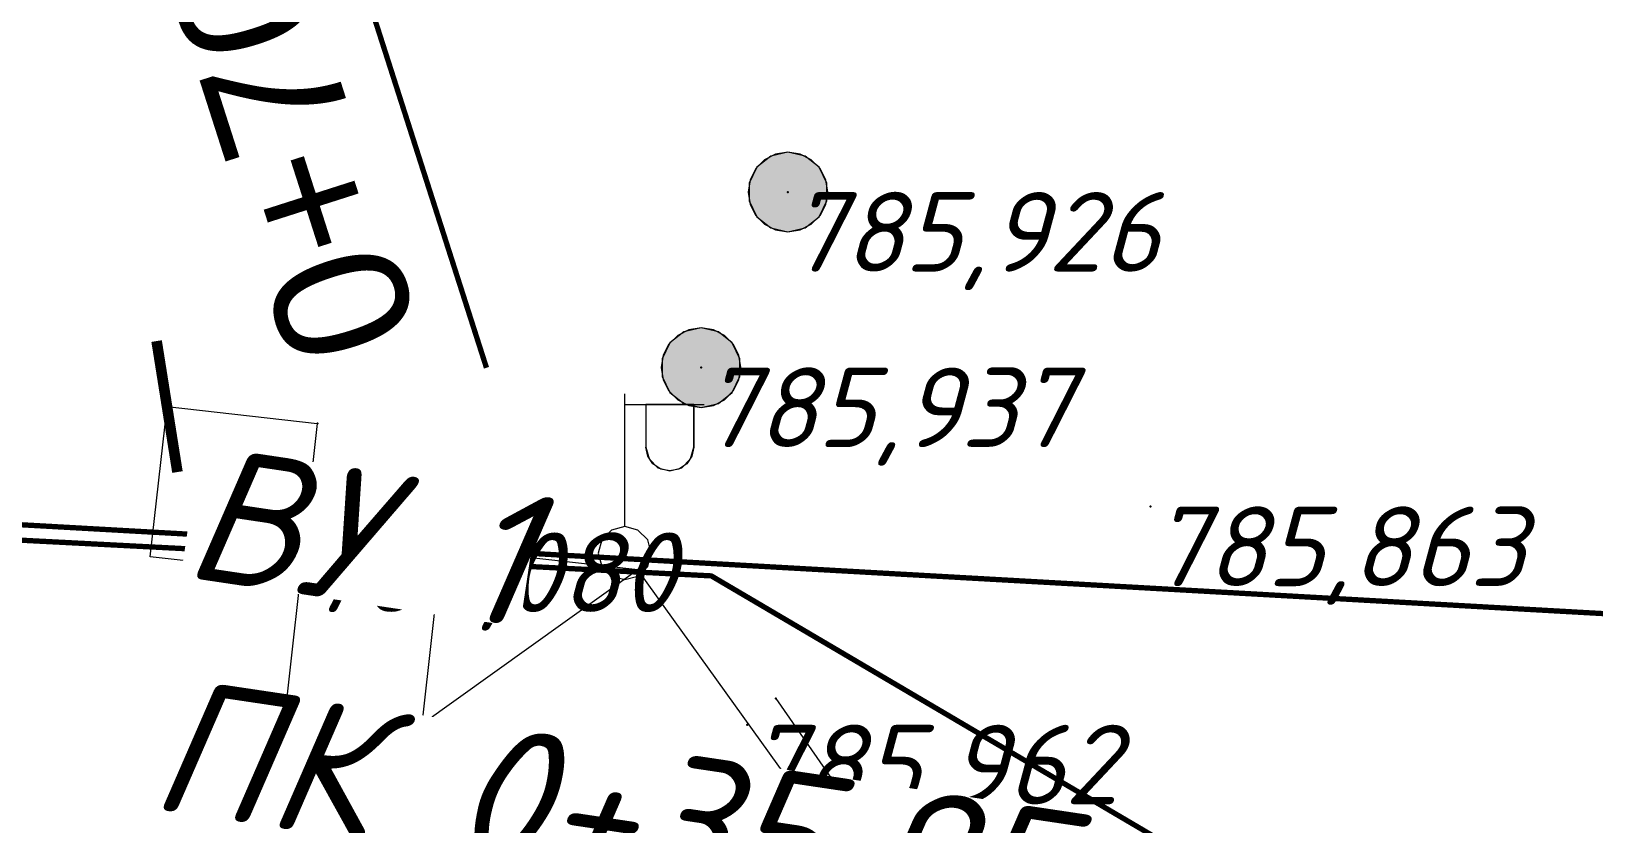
# Model space of a CAD drawing. Header units: metres. Extents: x 629572 to 645168, y 4785785 to 4790166.
# Drawn here: x 634248.42 to 634277.86, y 4788225.73 to 4788240.67 of the extents above; entities that cross this region are included whole.
import ezdxf

# ---------------------------------------------------------------- set-up
doc = ezdxf.new("R2010")
doc.units = ezdxf.units.M
doc.linetypes.add('Сплошная', pattern=[0])
doc.layers.get('0').update_dxf_attribs({"linetype": 'CONTINUOUS'})
for name, color, linetype in [('Вершина угла с координатами и параметрами_КДП', 7, 'CONTINUOUS'), ('Ворота', 7, 'CONTINUOUS'), ('Здания и строения', 7, 'CONTINUOUS'), ('каб.TNS+', 7, 'CONTINUOUS'), ('Начало и конец круговой кривой', 7, 'CONTINUOUS'), ('Нурсултан', 7, 'CONTINUOUS'), ('Столб сигнальный', 7, 'CONTINUOUS'), ('тест', 7, 'CONTINUOUS'), ('Тротуары и пешеходные дорожки (бордюр)', 7, 'CONTINUOUS'), ('Фонарь электр._ на мет.столб', 7, 'CONTINUOUS')]:
    doc.layers.add(name, color=color, linetype=linetype)
doc.styles.add('ISOCPEUR', font='isocpeui.ttf')
doc.styles.get("Standard").update_dxf_attribs({"font": 'isocpeui.ttf'})
doc.linetypes.add('TELEFON', pattern='A,8,["o",Standard,S=1,R=0,X=-4.33,Y=-0.34],-2', length=10)

# ---------------------------------------------------------------- blocks, each defined once
blk = doc.blocks.new('34 - 110.1.1 фонарь на  метал.столб')
at = {"color": 7, "linetype": 'Continuous', "lineweight": 0, "flags": 128}
for points in [[(0, 0.5), (0, 3)], [(0, 2.8), (1.5, 2.8)], [(0.4, 2.8), (0.4, 2)], [(1.3, 2.8), (1.3, 2)], [(1.3, 2), (1.266, 1.828), (1.168, 1.682), (1.022, 1.584), (0.85, 1.55), (0.678, 1.584), (0.532, 1.682), (0.434, 1.828), (0.4, 2)]]:
    blk.add_lwpolyline(points, dxfattribs=at)
at = {"color": 7, "linetype": 'Continuous', "lineweight": 0, "true_color": 0xffffff, "flags": 128}
blk.add_lwpolyline([(1.3, 2.8), (0.4, 2.8), (0.4, 2), (0.46, 1.775), (0.625, 1.61), (0.85, 1.55), (1.075, 1.61), (1.24, 1.775), (1.3, 2), (1.3, 2.8)], close=True, dxfattribs=at)
at = {"color": 7, "linetype": 'Continuous', "lineweight": 0, "flags": 128}
blk.add_lwpolyline([(0, 0.5), (-0.25, 0.433), (-0.433, 0.25), (-0.5, 0), (-0.433, -0.25), (-0.25, -0.433), (0, -0.5), (0.25, -0.433), (0.433, -0.25), (0.5, 0), (0.433, 0.25), (0.25, 0.433), (0, 0.5)], close=True, dxfattribs=at)
at = {"color": 7, "style": 'ISOCPEUR', "flags": 1}
for tag in ['X', 'Отметка', 'Имя объекта CREDO-III', 'Код объекта CREDO-III', 'Y']:
    blk.add_attdef(tag, (0, 0), '', height=2.5, dxfattribs=at)
blk = doc.blocks.new('775 - Cтолбы сигнальные')
blk.add_hatch(color=7).paths.add_polyline_path([(0, 0.75), (-0.325, 0.676), (-0.586, 0.468), (-0.731, 0.167), (-0.731, -0.167), (-0.586, -0.468), (-0.325, -0.676), (0, -0.75), (0.325, -0.676), (0.586, -0.468), (0.731, -0.167), (0.731, 0.167), (0.586, 0.468), (0.325, 0.676), (0, 0.75)])
at = {"color": 7, "linetype": 'Continuous', "lineweight": 0, "flags": 128}
for points in [[(0, 0.75), (-0.232, 0.713), (-0.441, 0.607), (-0.607, 0.441), (-0.713, 0.232), (-0.75, 0), (-0.713, -0.232), (-0.607, -0.441), (-0.441, -0.607), (-0.232, -0.713), (0, -0.75), (0.232, -0.713), (0.441, -0.607), (0.607, -0.441), (0.713, -0.232), (0.75, 0), (0.713, 0.232), (0.607, 0.441), (0.441, 0.607), (0.232, 0.713), (0, 0.75)], [(0, 0.75), (-0.325, 0.676), (-0.586, 0.468), (-0.731, 0.167), (-0.731, -0.167), (-0.586, -0.468), (-0.325, -0.676), (0, -0.75), (0.325, -0.676), (0.586, -0.468), (0.731, -0.167), (0.731, 0.167), (0.586, 0.468), (0.325, 0.676), (0, 0.75)]]:
    blk.add_lwpolyline(points, close=True, dxfattribs=at)
at = {"color": 7, "style": 'ISOCPEUR', "flags": 1}
for tag in ['X', 'Высота', 'Отметка', 'Имя объекта CREDO-III', 'Код объекта CREDO-III', 'Номер', 'Y']:
    blk.add_attdef(tag, (0, 0), '', height=2.5, dxfattribs=at)
blk = doc.blocks.new('736 - 474 Ворота')
at = {"color": 7, "linetype": 'Continuous', "lineweight": 0, "const_width": 0.2, "flags": 128}
blk.add_lwpolyline([(0, 1.25), (0, -1.25)], dxfattribs=at)

msp = doc.modelspace()

# ---------------------------------------------------------------- linework, layer by layer
at = {"layer": 'Здания и строения', "color": 8, "linetype": 'Сплошная', "lineweight": 0, "flags": 128}
for points in [[(634250.976, 4788233.595), (634253.808, 4788233.278), (634253.491, 4788230.446), (634250.659, 4788230.763), (634250.976, 4788233.595)], [(634253.578, 4788231.221), (634253.206, 4788227.893), (634255.784, 4788227.605), (634256.156, 4788230.933), (634253.578, 4788231.221)], [(634259.846, 4788230.52), (634255.784, 4788227.605), (634269.066, 4788209.098), (634273.128, 4788212.013), (634259.846, 4788230.52)]]:
    msp.add_lwpolyline(points, close=True, dxfattribs=at)
msp.add_lwpolyline([(634259.846, 4788230.52), (634256.156, 4788230.933)], dxfattribs=at)
at = {"layer": 'каб.TNS+', "color": 3, "linetype": 'TELEFON', "lineweight": 13, "true_color": 0x00e600, "const_width": 0.1, "flags": 128}
msp.add_lwpolyline([(633230.144, 4788389.592), (633344.729, 4788403.854), (633409.357, 4788391.818), (633420.009, 4788387.98), (633437.054, 4788383.297), (633526.334, 4788366.901), (633634.565, 4788348.248), (633710.126, 4788332.171), (634104.681, 4788238.498), (634261.231, 4788230.403), (634311.884, 4788200.571), (634417.542, 4788151.457), (634579.568, 4788156.544), (634633.9, 4788158.034), (634644.582, 4788158.401), (634694.097, 4788152.282), (634733.066, 4788146.767), (634775.286, 4788140.461), (634799.265, 4788136.502), (635093.223, 4788078.935), (635226.392, 4788062.853), (635399.922, 4788029.549), (635484.356, 4788023.579), (635569.309, 4788012.235), (635621.709, 4788004.851), (635666.94, 4787992.952), (635740.027, 4787980.176), (635779.914, 4787970.332), (635826.581, 4787957.347), (635853.488, 4787947.661), (635872.702, 4787940.068), (635991.537, 4787886.465), (636187.111, 4787806.711), (636209.235, 4787765.084), (636377.357, 4787726.52), (636432.925, 4787741.365), (636490.651, 4787769.031), (636568.713, 4787804.041), (636646.25, 4787818.683), (636712.558, 4787826.654), (636770.215, 4787836.87), (636964.065, 4787865.88), (637090.976, 4787866.86), (637407.809, 4787914.614), (637650.17, 4787988.245), (637701.732, 4787996.925), (637736.588, 4788004.318), (637781.106, 4788015.857), (637823.812, 4788025.287), (637840.147, 4788027.841), (637887.457, 4788037.971), (637924.534, 4788044.77), (637950.054, 4788039.488), (637995.293, 4788042.79), (638160.082, 4788128.557), (638321.49, 4788202.495), (638407.595, 4788245.637), (638451.902, 4788258.85), (638484.142, 4788264.993), (638492.947, 4788261.65)], dxfattribs=at)
at = {"layer": 'каб.TNS+', "color": 6, "linetype": 'TELEFON', "lineweight": 13, "const_width": 0.1, "flags": 128}
msp.add_lwpolyline([(638270.813, 4788133.687), (638193.602, 4788131.619), (638153.084, 4788130.094), (638066.482, 4788100.947), (638011.526, 4788045.935), (637996.5, 4788029.801), (637969.259, 4788028.232), (637969.23, 4788028.22), (637841.587, 4788016.866), (637760.758, 4788016.467), (637732.657, 4788017.43), (637667.163, 4787999.785), (637401.194, 4787932.441), (637269.927, 4787888.302), (637194.391, 4787823.922), (637136.709, 4787814.283), (637106.654, 4787810.567), (637089.638, 4787810.171), (637089.366, 4787910.212), (637066.761, 4787905.912), (636843.379, 4787868.532), (636788.513, 4787860.262), (636774.562, 4787887.226), (636711.899, 4787881.167), (636657.533, 4787873.006), (636554.764, 4787861.122), (636455.777, 4787831.223), (636434.918, 4787824.966), (636416.624, 4787808.72), (636304.267, 4787782.705), (636233.862, 4787772.269), (635989.861, 4787902.068), (635945.642, 4787983.21), (635945.279, 4787983.355), (635812.858, 4788009.948), (635741.502, 4788016.521), (635712.29, 4787997.799), (635689.435, 4787995.075), (635667.22, 4787994.642), (635660.21, 4788000.063), (635653.349, 4788024.57), (635563.056, 4788041.532), (635535.772, 4788046.908), (635514.092, 4788048.218), (635461.147, 4788049.694), (635402.158, 4788048.433), (635373.969, 4788051.91), (635330.663, 4788064.144), (635313.968, 4788070.275), (635301.548, 4788073.802), (635278.035, 4788082.722), (635224.613, 4788093.935), (635167.176, 4788095.166), (635130.187, 4788107.039), (635066.497, 4788114.071), (634802.661, 4788156.699), (634778.924, 4788160.199), (634765.28, 4788169.733), (634733.564, 4788170.831), (634651.904, 4788174.166), (634647.104, 4788179.829), (634433.393, 4788210.198), (634430.739, 4788207.656), (634426.743, 4788204.448), (634376.589, 4788205.395), (634325.052, 4788224.737), (634319.402, 4788227.368), (634104.504, 4788239.441), (633705.81, 4788334.102)], dxfattribs=at)
at = {"layer": 'Начало и конец круговой кривой', "color": 7, "linetype": 'Continuous', "lineweight": 0, "const_width": 0.1, "flags": 128}
msp.add_lwpolyline([(634252.254, 4788249.128), (634256.995, 4788234.326)], dxfattribs=at)
msp.add_lwpolyline([(634252.254, 4788249.128), (634256.995, 4788234.326)], dxfattribs=at)
at = {"layer": 'Нурсултан', "color": 7}
for p in [(634262.675, 4788237.639, -0.751), (634261.039, 4788234.33, -0.74), (634250.976, 4788233.595, -0.752), (634253.809, 4788233.278, -0.548), (634269.504, 4788231.709, -0.814), (634253.578, 4788231.221, -0.597), (634259.6, 4788230.832, -0.692), (634259.846, 4788230.52, -0.703), (634262.449, 4788228.094, -0.75), (634261.905, 4788227.596, -0.715)]:
    msp.add_point(p, dxfattribs=at)
at = {"layer": 'тест', "color": 7}
for p in [(634262.675, 4788237.639, 785.926), (634261.039, 4788234.33, 785.937), (634250.976, 4788233.595, 785.925), (634253.809, 4788233.278, 786.129), (634269.504, 4788231.709, 785.863), (634259.6, 4788230.832, 785.985), (634259.846, 4788230.52, 785.974), (634262.449, 4788228.094, 785.927), (634261.905, 4788227.596, 785.962)]:
    msp.add_point(p, dxfattribs=at)
at = {"layer": 'Тротуары и пешеходные дорожки (бордюр)', "color": 7, "linetype": 'Сплошная', "lineweight": 0, "flags": 128}
msp.add_lwpolyline([(634262.449, 4788228.094), (634266.223, 4788222.654), (634272.916, 4788212.976), (634289.342, 4788210.111), (634294.112, 4788209.597), (634298.516, 4788217.23), (634312.803, 4788214.116)], dxfattribs=at)

# ---------------------------------------------------------------- block references
at = {"layer": 'Ворота', "color": 7, "linetype": 'Continuous', "rotation": 9.034140000000003}
msp.add_blockref('736 - 474 Ворота', (634250.976, 4788233.595), dxfattribs=at)
at = {"layer": 'Столб сигнальный', "color": 7, "linetype": 'Continuous'}
for p in [(634262.675, 4788237.639), (634261.039, 4788234.33)]:
    msp.add_blockref('775 - Cтолбы сигнальные', p, dxfattribs=at)
at = {"layer": 'Фонарь электр._ на мет.столб', "color": 7, "linetype": 'Continuous'}
msp.add_blockref('34 - 110.1.1 фонарь на  метал.столб', (634259.6, 4788230.832), dxfattribs=at)

# ---------------------------------------------------------------- texts
at = {"layer": 'Начало и конец круговой кривой', "color": 7, "insert": (634256.213, 4788235.126), "char_height": 2.52526, "attachment_point": 7, "rotation": 107.7587}
msp.add_mtext('\\A1;{\\fArial|c204|b0|i0;\\H1x;\\l\\C0;0+70,56}', dxfattribs=at)
msp.add_mtext('\\A1;{\\fArial|c204|b0|i0;\\H1x;\\l\\C0;0+70,56}', dxfattribs=at)
at = {"layer": 'Нурсултан', "color": 251, "char_height": 1.5, "attachment_point": 1, "style": 'ISOCPEUR'}
for s, insert in [('785,926', (634262.675, 4788237.639, -0.751)), ('785,937', (634261.039, 4788234.33, -0.74)), ('785,863', (634269.504, 4788231.709, -0.814)), ('786,080', (634253.578, 4788231.221, -0.597)), ('785,962', (634261.905, 4788227.596, -0.715))]:
    msp.add_mtext(s, dxfattribs=dict(at, insert=insert))

# ---------------------------------------------------------------- next in the draw order: texts
at = {"layer": 'Вершина угла с координатами и параметрами_КДП', "color": 7, "char_height": 2.50114, "attachment_point": 7, "rotation": 351.5054, "bg_fill": 3, "box_fill_scale": 1, "bg_fill_color": 256, "bg_fill_transparency": 0}
for s, insert in [('\\A1;{\\fISOCPEUR|c204|b0|i1;\\H1x;\\l\\C1;ВУ 1}', (634251.235, 4788230.392)), ('\\A1;{\\fISOCPEUR|c204|b0|i1;\\H1x;\\l\\C1;ПК 0+35,95}', (634250.497, 4788225.445))]:
    msp.add_mtext(s, dxfattribs=dict(at, insert=insert))

doc.saveas('drawing.dxf')
